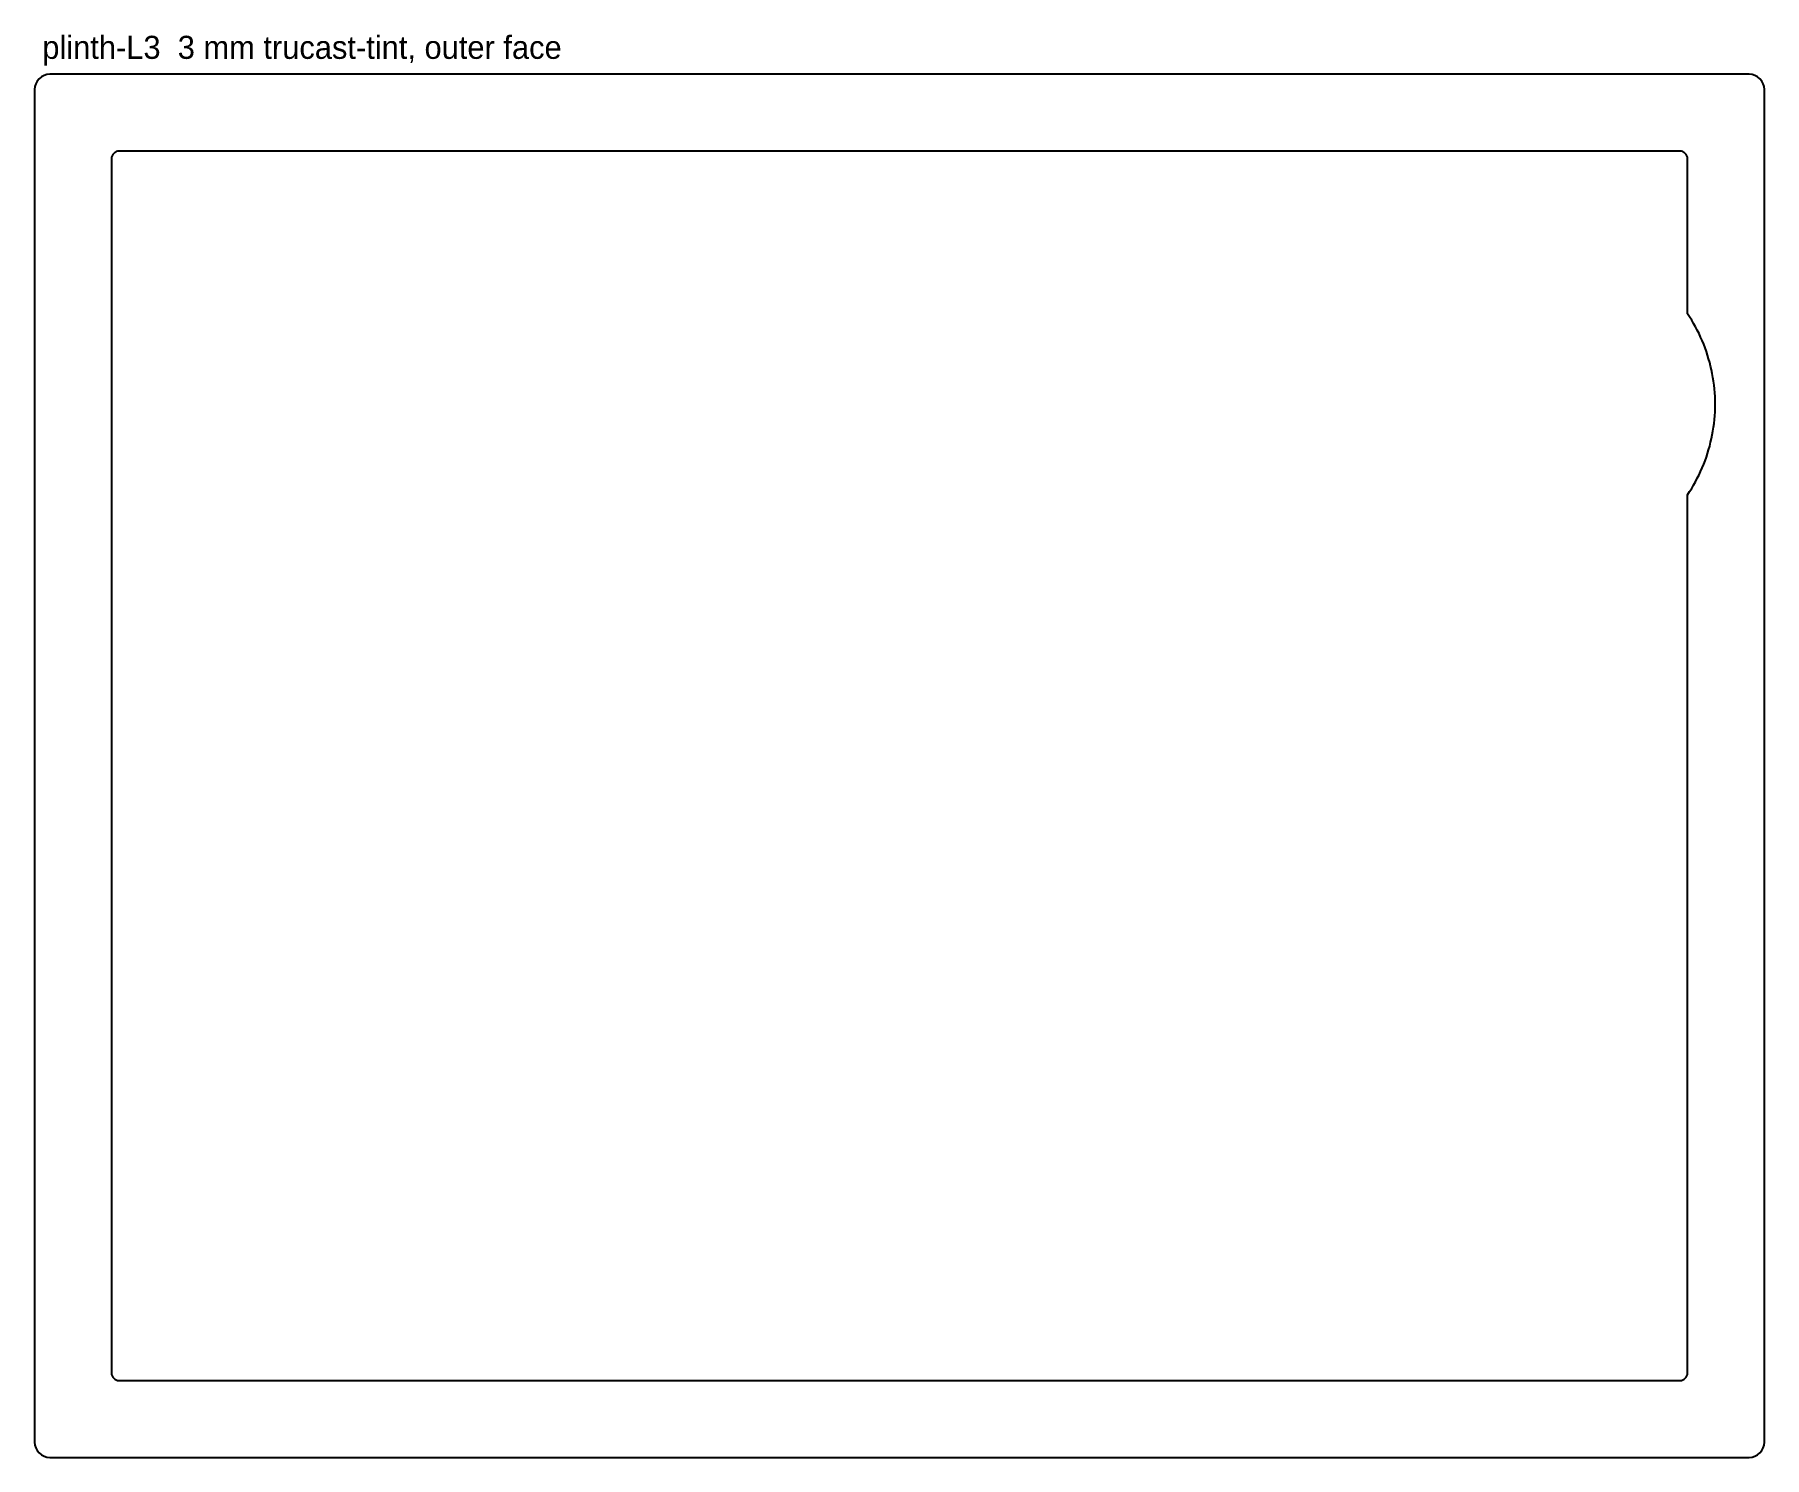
# Model space of a CAD drawing. Header units: millimetres. Extents: x 0 to 450, y 0 to 370.
import ezdxf

# ---------------------------------------------------------------- set-up
doc = ezdxf.new("R2010")
doc.units = ezdxf.units.MM
for name, color, linetype in [('CUT_INSIDE', 5, 'Continuous'), ('CUT_OUTSIDE', 1, 'Continuous'), ('NOTES', 7, 'Continuous')]:
    doc.layers.add(name, color=color, linetype=linetype)

msp = doc.modelspace()

# ---------------------------------------------------------------- linework, layer by layer
at = {"layer": 'CUT_INSIDE'}
msp.add_lwpolyline([(430, 297.68), (430, 338), (429.96, 338.39), (429.85, 338.77), (429.66, 339.11), (429.41, 339.41), (429.11, 339.66), (428.77, 339.85), (428.39, 339.96), (428, 340), (22, 340), (21.61, 339.96), (21.23, 339.85), (20.89, 339.66), (20.59, 339.41), (20.34, 339.11), (20.15, 338.77), (20.04, 338.39), (20, 338), (20, 22), (20.04, 21.61), (20.15, 21.23), (20.34, 20.89), (20.59, 20.59), (20.89, 20.34), (21.23, 20.15), (21.61, 20.04), (22, 20), (428, 20), (428.39, 20.04), (428.77, 20.15), (429.11, 20.34), (429.41, 20.59), (429.66, 20.89), (429.85, 21.23), (429.96, 21.61), (430, 22), (430, 250.53), (430.55, 251.37), (431.08, 252.22), (431.59, 253.08), (432.08, 253.95), (432.54, 254.84), (432.99, 255.73), (433.41, 256.64), (433.82, 257.55), (434.2, 258.48), (434.56, 259.41), (434.9, 260.36), (435.21, 261.31), (435.5, 262.26), (435.77, 263.23), (436.02, 264.2), (436.24, 265.17), (436.44, 266.15), (436.62, 267.14), (436.77, 268.12), (436.9, 269.12), (437.01, 270.11), (437.09, 271.11), (437.15, 272.11), (437.19, 273.11), (437.2, 274.11), (437.19, 275.11), (437.15, 276.11), (437.09, 277.11), (437.01, 278.1), (436.9, 279.1), (436.77, 280.09), (436.62, 281.08), (436.44, 282.07), (436.24, 283.05), (436.02, 284.02), (435.77, 284.99), (435.5, 285.95), (435.21, 286.91), (434.9, 287.86), (434.56, 288.8), (434.2, 289.74), (433.82, 290.66), (433.41, 291.58), (432.99, 292.48), (432.54, 293.38), (432.08, 294.26), (431.59, 295.14), (431.08, 296), (430.55, 296.85), (430, 297.68)], close=True, dxfattribs=at)
at = {"layer": 'CUT_OUTSIDE'}
msp.add_lwpolyline([(450, 356), (449.92, 356.78), (449.7, 357.53), (449.33, 358.22), (448.83, 358.83), (448.22, 359.33), (447.53, 359.7), (446.78, 359.92), (446, 360), (4, 360), (3.22, 359.92), (2.47, 359.7), (1.78, 359.33), (1.17, 358.83), (0.67, 358.22), (0.3, 357.53), (0.08, 356.78), (0, 356), (0, 4), (0.08, 3.22), (0.3, 2.47), (0.67, 1.78), (1.17, 1.17), (1.78, 0.67), (2.47, 0.3), (3.22, 0.08), (4, 0), (446, 0), (446.78, 0.08), (447.53, 0.3), (448.22, 0.67), (448.83, 1.17), (449.33, 1.78), (449.7, 2.47), (449.92, 3.22), (450, 4), (450, 356)], close=True, dxfattribs=at)

# ---------------------------------------------------------------- texts
at = {"layer": 'NOTES'}
msp.add_text('plinth-L3  3 mm trucast-tint, outer face', height=6, dxfattribs=at).set_placement((2, 364))

doc.saveas('drawing.dxf')
